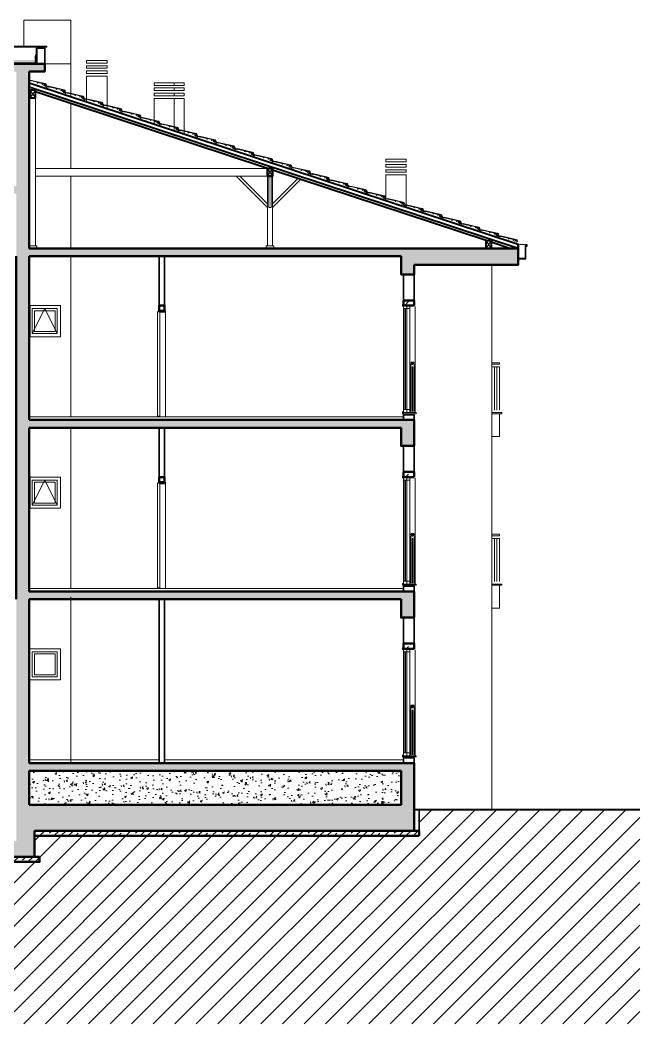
# Model space of a CAD drawing. Header units: millimetres. Extents: x 1811019 to 3717122, y -501178 to -243171.
# Drawn here: x 1817091 to 1817478, y -244316 to -243689 of the extents above; entities that cross this region are included whole.
import ezdxf

# ---------------------------------------------------------------- set-up
doc = ezdxf.new("R2010")
doc.units = ezdxf.units.MM
doc.linetypes.add('su yalıtım', pattern=[30, 12, -18])
for name, color, linetype, lineweight in [('a_ba', 6, 'Continuous', 50), ('a_doğrama', 251, 'Continuous', 20), ('a_duvar', 255, 'Continuous', 35), ('a_görünüş', 32, 'Continuous', 25), ('a_görünüş_ince', 8, 'Continuous', 20), ('a_görünüş_kalın', 20, 'Continuous', 40), ('a_hatch_ba', 252, 'Continuous', 13), ('a_hatch_misc', 251, 'Continuous', 15), ('a_kaplama', 40, 'Continuous', 15), ('a_not_misc', 144, 'Continuous', 5), ('a_yalıtım_su', 7, 'su yalıtım', 13)]:
    doc.layers.add(name, color=color, linetype=linetype, lineweight=lineweight)
pattern_1 = [(45, (-39397.419, 4749.355), (-4.49012806, 4.49012806), []), (45, (-39392.929, 4749.355), (-4.49012806, 4.49012806), [3.175, -1.5875])]

# ---------------------------------------------------------------- blocks, each defined once
blk = doc.blocks.new('kesit_2_c_blok')
at = {"layer": 'a_ba', "ltscale": 100}
for p, q in [((-490, 220), (-490, 210)), ((-480, 220), (-480, 210))]:
    blk.add_line(p, q, dxfattribs=at)
at = {"layer": 'a_ba'}
for p, q in [((-1390, 0), (-2080, 0)), ((-965, 0), (-1097.5, 0)), ((0, 0), (-740, 0)), ((-1415, -15), (-2055, -15)), ((-965, -15), (-1097.5, -15)), ((-25, -15), (-740, -15))]:
    blk.add_line(p, q, dxfattribs=at)
for points in [[(-765, -15), (-765, 315)], [(-740, 0), (-740, 315)], [(-2055, -15), (-2055, -50), (-2080, -50), (-2080, 0)], [(-1390, 0), (-1390, -50), (-1415, -50), (-1415, -15)], [(-965, -15), (-965, 0)], [(0, 0), (0, -50), (-25, -50), (-25, -15)]]:
    blk.add_lwpolyline(points, dxfattribs=at)
for points in [[(-2080, 220), (-2060, 220), (-2060, 230), (-2080, 230)], [(0, 220), (-20, 220), (-20, 230), (0, 230)]]:
    blk.add_lwpolyline(points, close=True, dxfattribs=at)
at = {"layer": 'a_ba', "ltscale": 100}
for points in [[(-490, 220), (-480, 220)], [(-490, 210), (-480, 210)]]:
    blk.add_lwpolyline(points, dxfattribs=at)
at = {"layer": 'a_doğrama', "linetype": 'Continuous'}
for p, q in [((-493, 7), (-493, 208.1)), ((-493, 208.1), (-488.5, 208.1)), ((-492, 210), (-492, 208.1)), ((-488.5, 7), (-488.5, 208.1)), ((-493, 7), (-488.5, 7))]:
    blk.add_line(p, q, dxfattribs=at)
at = {"layer": 'a_doğrama'}
for points in [[(-2066, 214), (-2072, 214), (-2072, 220), (-2066, 220)], [(-2060, 214), (-2066, 214), (-2066, 220), (-2060, 220)], [(-2059, 218), (-2060, 218), (-2060, 222), (-2058, 222), (-2058, 219)], [(-1475, 160), (-1417, 160), (-1417, 220), (-1475, 220)], [(-1469, 166), (-1421, 166), (-1421, 214), (-1469, 214)], [(-738, 160), (-680, 160), (-680, 220), (-738, 220)], [(-734, 166), (-686, 166), (-686, 214), (-734, 214)], [(-21, 218), (-20, 218), (-20, 222), (-22, 222), (-22, 219)], [(-20, 214), (-14, 214), (-14, 220), (-20, 220)], [(-14, 214), (-8, 214), (-8, 220), (-14, 220)], [(-1465, 170), (-1425, 170), (-1425, 210), (-1465, 210)], [(-730, 170), (-690, 170), (-690, 210), (-730, 210)], [(-2066, 14), (-2072, 14), (-2072, 20), (-2066, 20)], [(-2060, 14), (-2066, 14), (-2066, 20), (-2060, 20)], [(-20, 14), (-14, 14), (-14, 20), (-20, 20)], [(-14, 14), (-8, 14), (-8, 20), (-14, 20)], [(-2059, 16), (-2060, 16), (-2060, 12), (-2058, 12), (-2058, 15)], [(-21, 16), (-20, 16), (-20, 12), (-22, 12), (-22, 15)]]:
    blk.add_lwpolyline(points, close=True, dxfattribs=at)
for points in [[(-2063.5, 214), (-2063.5, 20)], [(-2062.5, 214), (-2062.5, 20)], [(-17.5, 214), (-17.5, 20)], [(-16.5, 214), (-16.5, 20)], [(-2077.5, 102), (-2077.5, 16)], [(-2077.5, 102), (-2076.5, 102)], [(-2076.5, 102), (-2076.5, 16)], [(-3.5, 102), (-3.5, 16)], [(-3.5, 102), (-2.5, 102)], [(-2.5, 102), (-2.5, 16)]]:
    blk.add_lwpolyline(points, dxfattribs=at)
at = {"layer": 'a_doğrama', "linetype": 'Continuous'}
for points in [[(-492, 210), (-490, 210)], [(-480, 210), (-478, 210), (-478, 207), (-488.5, 207)]]:
    blk.add_lwpolyline(points, dxfattribs=at)
at = {"layer": 'a_duvar'}
for p, q in [((-20, 220), (0, 220)), ((-2060, 10), (-2080, 10)), ((-20, 10), (0, 10))]:
    blk.add_line(p, q, dxfattribs=at)
for points in [[(-1650, 0), (-1650, 315)], [(-1640, 0), (-1640, 315)], [(-975, 0), (-975, 315)], [(-965, 0), (-965, 315)], [(-490, 220), (-490, 315)], [(-480, 220), (-480, 315)], [(-2080, 230), (-2080, 280)], [(-2060, 230), (-2060, 280)], [(-1415, 0), (-1415, 280)], [(-1395, 0), (-1395, 280)], [(-20, 230), (-20, 280)], [(0, 230), (0, 280)], [(-2080, 10), (-2080, 0)], [(-2060, 10), (-2060, 0)], [(-20, 10), (-20, 0)], [(0, 10), (0, 0)]]:
    blk.add_lwpolyline(points, dxfattribs=at)
at = {"layer": 'a_görünüş_ince'}
for p, q in [((-2230, 110), (-2245, 110)), ((-2230, 107), (-2245, 107)), ((149.5, 110), (164.5, 110)), ((149.5, 107), (164.5, 107)), ((-2230, 12), (-2249, 12)), ((-2230, 14), (-2248.5, 14)), ((149.5, 14), (168, 14)), ((149.5, 12), (168.5, 12))]:
    blk.add_line(p, q, dxfattribs=at)
for points in [[(-1495, 6), (-1495, 313)], [(-660, 6), (-660, 313)], [(-2230, -50), (-2230, 296)], [(149.5, -50), (149.5, 296)], [(-2082, 218), (-2082, 14)], [(-2072, 214), (-2072, 20)], [(-2066, 214), (-2066, 20)], [(-2060, 214), (-2060, 20)], [(-20, 214), (-20, 20)], [(-14, 214), (-14, 20)], [(-8, 214), (-8, 20)], [(2, 218), (2, 14)], [(-478, 207), (-478, 6)], [(-2245, 107), (-2245, 110)], [(-2245, 19), (-2245, 102)], [(-2245, 102), (-2230, 102)], [(-2240, 19), (-2240, 102)], [(-2235, 19), (-2235, 102)], [(-2080, 16), (-2080, 107)], [(-2074, 16), (-2074, 107)], [(-6, 16), (-6, 107)], [(0, 16), (0, 107)], [(164.5, 102), (149.5, 102)], [(154.5, 19), (154.5, 102)], [(159.5, 19), (159.5, 102)], [(164.5, 107), (164.5, 110)], [(164.5, 19), (164.5, 102)], [(-2248.5, 14), (-2249, 13.5)], [(-2249, 12), (-2249, 13.5)], [(-2245, -32), (-2245, 12)], [(164.5, -32), (164.5, 12)], [(168, 14), (168.5, 13.5)], [(168.5, 12), (168.5, 13.5)], [(-2230, -32), (-2245, -32)], [(149.5, -32), (164.5, -32)]]:
    blk.add_lwpolyline(points, dxfattribs=at)
at = {"layer": 'a_görünüş_kalın'}
for p, q in [((-2074, 110), (-2080, 110)), ((-2077.5, 109), (-2080, 109)), ((-2074, 109), (-2076.5, 109)), ((0, 110), (-6, 110)), ((-3.5, 109), (-6, 109)), ((0, 109), (-2.5, 109))]:
    blk.add_line(p, q, dxfattribs=at)
for points in [[(-2080, 109), (-2080, 110)], [(-2076.5, 107), (-2077.5, 107), (-2077.5, 109)], [(-2076.5, 107), (-2076.5, 109)], [(-2074, 109), (-2074, 110)], [(-6, 109), (-6, 110)], [(-2.5, 107), (-3.5, 107), (-3.5, 109)], [(-2.5, 107), (-2.5, 109)], [(0, 109), (0, 110)]]:
    blk.add_lwpolyline(points, dxfattribs=at)
at = {"layer": 'a_kaplama'}
for p, q in [((-2060, 12), (-2084, 12)), ((-2060, 14), (-2083.5, 14)), ((-20, 14), (3.5, 14)), ((-20, 12), (4, 12))]:
    blk.add_line(p, q, dxfattribs=at)
for points in [[(-2083.5, 14), (-2084, 13.5)], [(-2084, 12), (-2084, 13.5)], [(-2060, 12), (-2060, 14)], [(-20, 12), (-20, 14)], [(3.5, 14), (4, 13.5)], [(4, 12), (4, 13.5)]]:
    blk.add_lwpolyline(points, dxfattribs=at)
at = {"layer": 'a_not_misc'}
for points in [[(-1421, 166), (-1445, 214), (-1469, 166)], [(-686, 166), (-710, 214), (-734, 166)]]:
    blk.add_lwpolyline(points, dxfattribs=at)

msp = doc.modelspace()

# ---------------------------------------------------------------- hatches: boundary and pattern name
at = {"layer": 'a_hatch_ba'}
h = msp.add_hatch(dxfattribs=at)
h.set_pattern_fill('ANSI33', color=256)
h.set_pattern_definition(pattern_1)
h.paths.add_polyline_path([(1817336.78, -244195.25), (1817336.78, -244153), (1817096.28, -244153), (1817096.28, -244050.63), (1817328.66, -244050.63), (1817328.66, -244062), (1817336.78, -244062), (1817336.78, -244045.75), (1817096.28, -244045.75), (1817096.28, -243943.38), (1817328.66, -243943.38), (1817328.66, -243954.75), (1817336.78, -243954.75), (1817336.78, -243938.5), (1817096.28, -243938.5), (1817096.28, -243836.13), (1817328.66, -243836.13), (1817328.66, -243847.5), (1817336.78, -243847.5), (1817336.78, -243841.65), (1817401.78, -243841.65), (1817401.78, -243831.25), (1817336.78, -243831.25), (1817096.28, -243831.25), (1817096.28, -243720.75), (1817106.03, -243720.75), (1817106.03, -243715.88), (1817019.91, -243715.88), (1817019.91, -243720.75), (1817088.16, -243720.75), (1817088.16, -243792.25), (1817019.91, -243792.25), (1817019.91, -243797.13), (1817088.16, -243797.13), (1817088.16, -243836.13), (1817088.16, -243943.38), (1817088.16, -244050.63), (1817088.16, -244153), (1817088.16, -244201.75), (1817023.16, -244201.75), (1817023.16, -244153), (1817016.66, -244153), (1816980.09, -244153), (1816980.09, -244147.36), (1816971.32, -244147.36), (1816971.32, -244141.71), (1816962.54, -244141.71), (1816962.54, -244136.07), (1816953.77, -244136.07), (1816953.77, -244130.42), (1816944.99, -244130.42), (1816944.99, -244124.78), (1816935.14, -244124.78), (1816935.14, -244119.13), (1816925.2, -244119.13), (1816925.2, -244113.49), (1816915.02, -244113.49), (1816915.02, -244107.84), (1816901.39, -244107.84), (1816901.39, -244102.2), (1816883.41, -244102.2), (1816883.41, -244106.3), (1816901.39, -244112.03), (1816915.02, -244117.76), (1816925.2, -244123.49), (1816935.14, -244129.22), (1816944.99, -244134.96), (1816953.77, -244140.69), (1816962.54, -244146.42), (1816980.09, -244157.88), (1817016.66, -244157.88), (1817016.66, -244179), (1816885.03, -244179), (1816885.03, -244153), (1816660.78, -244153), (1816660.78, -244195.25), (1817013.41, -244195.25), (1817013.41, -244211.5), (1817099.53, -244211.5), (1817099.53, -244195.25)])
h.paths.add_polyline_path([(1817096.28, -244179), (1817096.28, -244157.88), (1817328.66, -244157.88), (1817328.66, -244179)], flags=16)
h.paths.add_polyline_path([(1816876.91, -244179), (1816668.91, -244179), (1816668.91, -244157.88), (1816876.91, -244157.88)], flags=16)
h = msp.add_hatch(dxfattribs=at)
h.set_pattern_fill('ANSI33', color=256)
h.set_pattern_definition(pattern_1)
h.paths.add_polyline_path([(1817180.78, -243867), (1817177.53, -243867), (1817177.53, -243870.25), (1817180.78, -243870.25)])
h = msp.add_hatch(dxfattribs=at)
h.set_pattern_fill('ANSI33', color=256)
h.set_pattern_definition(pattern_1)
h.paths.add_polyline_path([(1817336.78, -243863.75), (1817330.28, -243863.75), (1817330.28, -243867), (1817336.78, -243867)])
h = msp.add_hatch(dxfattribs=at)
h.set_pattern_fill('ANSI33', color=256)
h.set_pattern_definition(pattern_1)
h.paths.add_polyline_path([(1817180.78, -243974.25), (1817177.53, -243974.25), (1817177.53, -243977.5), (1817180.78, -243977.5)])
h = msp.add_hatch(dxfattribs=at)
h.set_pattern_fill('ANSI33', color=256)
h.set_pattern_definition(pattern_1)
h.paths.add_polyline_path([(1817336.78, -243971), (1817330.28, -243971), (1817330.28, -243974.25), (1817336.78, -243974.25)])
h = msp.add_hatch(dxfattribs=at)
h.set_pattern_fill('ANSI33', color=256)
h.set_pattern_definition(pattern_1)
h.paths.add_polyline_path([(1817336.78, -244078.25), (1817330.28, -244078.25), (1817330.28, -244081.5), (1817336.78, -244081.5)])
h = msp.add_hatch(dxfattribs=at)
h.set_pattern_fill('ANSI33', color=256)
h.set_pattern_definition(pattern_1)
h.paths.add_polyline_path([(1817340.03, -244195.25), (1817099.53, -244195.25), (1817099.53, -244198.5), (1817340.03, -244198.5)])
h = msp.add_hatch(dxfattribs=at)
h.set_pattern_fill('ANSI33', color=256)
h.set_pattern_definition(pattern_1)
h.paths.add_polyline_path([(1817102.78, -244211.5), (1817010.16, -244211.5), (1817010.16, -244214.75), (1817102.78, -244214.75)])
at = {"layer": 'a_hatch_misc'}
h = msp.add_hatch(dxfattribs=at)
h.set_pattern_fill('HEX', color=256, scale=0.065)
h.set_pattern_definition([(0, (-2173804.54072, -4576422.67576), (0, 0.357452547872), [0.206375324685, -0.41275064937]), (120, (-2173804.54072, -4576422.67576), (-0.309562987105, -0.178726273936), [0.206375324685, -0.41275064937]), (60, (-2173804.33435, -4576422.67576), (-0.309562987105, 0.178726273936), [0.206375324685, -0.41275064937])])
h.paths.add_polyline_path([(1817019.91, -243713.6), (1817019.91, -243715.24), (1817101.32, -243715.24), (1817101.32, -243713.6)])
h.paths.add_polyline_path([(1816993.91, -243715.24), (1816993.91, -243713.6), (1816872.03, -243713.6), (1816872.03, -243715.24)])
h = msp.add_hatch(dxfattribs=at)
h.set_pattern_fill('AR-CONC', color=256, scale=0.065)
h.set_pattern_definition([(50, (1175978.555, -164502.733), (11.84202212, -1.03604219), [1.23825195, -13.62077143]), (355, (1175978.555, -164502.733), (-2.290826, 12.41871448), [0.99060156, -10.89665511]), (100.4514447, (1175979.542, -164502.819), (9.55119609, 11.38267178), [1.05235223, -11.5758841]), (46.1842, (1175978.555, -164499.431), (17.62016538, -2.7327556), [1.8573779, -20.43115714]), (96.6355576, (1175980.023, -164499.659), (15.431293, 16.0827234), [1.578529, -17.36384185]), (351.1841512, (1175978.555, -164499.431), (15.431293, 16.0827234), [1.4859002, -16.3449083]), (21, (1175980.206, -164500.256), (9.85495094, -6.64724834), [1.23825195, -13.62077143]), (326, (1175980.206, -164500.256), (4.01713816, 11.97223663), [0.99060156, -10.89661714]), (71.451445, (1175981.027, -164500.81), (13.87208908, 5.32498836), [1.05235223, -11.57586416]), (37.5, (1175978.555, -164502.733), (0.200759527, 5.496086174), [0, -10.764536936, 0, -11.0617174, 0, -10.93789221]), (7.5, (1175978.555, -164502.733), (4.343284896, 6.51174761), [0, -6.30682992, 0, -10.516886546, 0, -4.16878156]), (327.5, (1175974.873, -164502.733), (8.813402552, -0.372368945), [0, -4.12750649, 0, -12.87782026, 0, -17.087876884]), (317.5, (1175973.222, -164502.733), (9.62841194, 1.65272452), [0, -5.36575844, 0, -8.55219345, 0, -12.13486909])])
h.paths.add_polyline_path([(1817096.28, -244157.88), (1817096.28, -244179), (1817328.66, -244179), (1817328.66, -244157.88)])
h = msp.add_hatch(dxfattribs=at)
h.set_pattern_fill('ANSI31', color=256, scale=3)
h.set_pattern_definition([(45, (-39397.419, 4749.355), (-6.73519209, 6.73519209), [])])
edge = h.paths.add_edge_path()
edge.add_line((1816497.15, -244182.25), (1816497.15, -244316.02))
edge.add_line((1816497.15, -244316.02), (1817477.93, -244316.02))
edge.add_line((1817477.93, -244315.89), (1817477.93, -244182.25))
edge.add_line((1817477.93, -244182.25), (1817340.03, -244182.25))
edge.add_line((1817340.03, -244182.25), (1817340.03, -244198.5))
edge.add_line((1817340.03, -244198.5), (1817099.53, -244198.5))
edge.add_line((1817099.53, -244198.5), (1817099.53, -244211.5))
edge.add_line((1817099.53, -244211.5), (1817102.78, -244211.5))
edge.add_line((1817102.78, -244211.5), (1817102.78, -244214.75))
edge.add_line((1817102.78, -244214.75), (1817010.16, -244214.75))
edge.add_line((1817010.16, -244214.75), (1817010.16, -244211.5))
edge.add_line((1817010.16, -244211.5), (1817013.41, -244211.5))
edge.add_line((1817013.41, -244211.5), (1817013.41, -244198.5))
edge.add_line((1817013.41, -244198.5), (1816657.53, -244198.5))
edge.add_line((1816657.53, -244198.5), (1816657.53, -244182.25))
edge.add_line((1816657.53, -244182.25), (1816497.15, -244182.25))

# ---------------------------------------------------------------- linework, layer by layer
at = {"layer": 'a_ba'}
for p, q in [((1817096.28, -244153), (1817336.78, -244153)), ((1817096.28, -244157.88), (1817328.66, -244157.88)), ((1817096.28, -244157.88), (1817096.28, -244179)), ((1817328.66, -244157.88), (1817328.66, -244179)), ((1817336.78, -244153), (1817336.78, -244195.25)), ((1817096.28, -244179), (1817328.66, -244179)), ((1817099.53, -244195.25), (1817340.03, -244195.25)), ((1817099.53, -244195.25), (1817099.53, -244211.5)), ((1817099.53, -244198.5), (1817340.03, -244198.5)), ((1817013.41, -244211.5), (1817099.53, -244211.5))]:
    msp.add_line(p, q, dxfattribs=at)
for points in [[(1817106.03, -243715.88), (1817019.91, -243715.88)], [(1817106.03, -243720.75), (1817106.03, -243715.88)], [(1817096.28, -243831.25), (1817096.28, -243720.75)], [(1817106.03, -243720.75), (1817096.28, -243720.75)], [(1817096.28, -243831.25), (1817336.78, -243831.25)], [(1817336.78, -243831.25), (1817401.78, -243831.25), (1817401.78, -243841.65), (1817336.78, -243841.65)], [(1817096.28, -243836.13), (1817328.66, -243836.13)], [(1817336.78, -243841.65), (1817336.78, -243847.5), (1817328.66, -243847.5), (1817328.66, -243836.13)], [(1817096.28, -244153), (1817096.28, -244050.63)], [(1817340.03, -244195.25), (1817340.03, -244198.5)]]:
    msp.add_lwpolyline(points, dxfattribs=at)
for points in [[(1817336.78, -244081.5), (1817330.28, -244081.5), (1817330.28, -244078.25), (1817336.78, -244078.25)], [(1817102.78, -244211.5), (1817102.78, -244214.75), (1817010.16, -244214.75), (1817010.16, -244211.5)]]:
    msp.add_lwpolyline(points, close=True, dxfattribs=at)
at = {"layer": 'a_doğrama'}
for points in [[(1817096.28, -244101), (1817115.78, -244101), (1817115.78, -244081.5), (1817096.28, -244081.5)], [(1817329.96, -244082.15), (1817330.28, -244082.15), (1817330.28, -244080.85), (1817329.63, -244080.85), (1817329.63, -244081.83)], [(1817330.28, -244083.45), (1817332.23, -244083.45), (1817332.23, -244081.5), (1817330.28, -244081.5)], [(1817332.23, -244083.45), (1817334.18, -244083.45), (1817334.18, -244081.5), (1817332.23, -244081.5)], [(1817098.23, -244099.05), (1817113.83, -244099.05), (1817113.83, -244083.45), (1817098.23, -244083.45)], [(1817099.53, -244097.75), (1817112.53, -244097.75), (1817112.53, -244084.75), (1817099.53, -244084.75)], [(1817329.96, -244147.8), (1817330.28, -244147.8), (1817330.28, -244149.1), (1817329.63, -244149.1), (1817329.63, -244148.13)], [(1817330.28, -244148.45), (1817332.23, -244148.45), (1817332.23, -244146.5), (1817330.28, -244146.5)], [(1817332.23, -244148.45), (1817334.18, -244148.45), (1817334.18, -244146.5), (1817332.23, -244146.5)]]:
    msp.add_lwpolyline(points, close=True, dxfattribs=at)
for points in [[(1817331.09, -244083.45), (1817331.09, -244146.5)], [(1817331.42, -244083.45), (1817331.42, -244146.5)], [(1817335.64, -244119.85), (1817335.64, -244147.8)], [(1817335.64, -244119.85), (1817335.97, -244119.85)], [(1817335.97, -244119.85), (1817335.97, -244147.8)]]:
    msp.add_lwpolyline(points, dxfattribs=at)
at = {"layer": 'a_duvar'}
for p, q in [((1817177.53, -244153), (1817177.53, -244050.63)), ((1817180.78, -244153), (1817180.78, -244050.63)), ((1817330.28, -244081.5), (1817336.78, -244081.5)), ((1817330.28, -244149.75), (1817336.78, -244149.75))]:
    msp.add_line(p, q, dxfattribs=at)
for points in [[(1817106.03, -243715.88), (1817106.03, -243706.13), (1817101.16, -243706.13), (1817101.16, -243715.88)], [(1817330.28, -244078.25), (1817330.28, -244062)], [(1817336.78, -244078.25), (1817336.78, -244062)], [(1817330.28, -244149.75), (1817330.28, -244153)], [(1817336.78, -244149.75), (1817336.78, -244153)]]:
    msp.add_lwpolyline(points, dxfattribs=at)
msp.add_lwpolyline([(1817340.03, -244195.25), (1817340.03, -244182.25), (1817336.78, -244182.25), (1817336.78, -244195.25)], close=True, dxfattribs=at)
at = {"layer": 'a_görünüş'}
for points in [[(1817401.78, -243828.86), (1817401.78, -243837.75), (1817406.66, -243837.75), (1817406.66, -243829.18)], [(1817401.78, -243828.86), (1817402.11, -243828.86)], [(1817402.11, -243828.86), (1817402.11, -243837.43), (1817406.33, -243837.43), (1817406.33, -243828.86)], [(1817406.33, -243828.86), (1817407.31, -243828.86)], [(1817407.31, -243828.86), (1817407.31, -243830.16), (1817406.98, -243830.16), (1817406.98, -243829.18), (1817406.66, -243829.18)]]:
    msp.add_lwpolyline(points, dxfattribs=at)
at = {"layer": 'a_görünüş_ince'}
for p, q in [((1817093.03, -243688.58), (1817093.03, -243704.83)), ((1817122.28, -243688.58), (1817122.28, -243715.88)), ((1817132.03, -243723.59), (1817132.03, -243739.84)), ((1817145.03, -243723.59), (1817145.03, -243744.13)), ((1817174.28, -243737.53), (1817174.28, -243753.78)), ((1817186.96, -243737.53), (1817186.96, -243757.96)), ((1817193.13, -243737.53), (1817193.13, -243760)), ((1817319.23, -243785.36), (1817319.23, -243801.61)), ((1817331.91, -243785.36), (1817331.91, -243805.8)), ((1817385.38, -244182.25), (1817385.38, -244044.13)), ((1817122.28, -244049), (1817122.28, -244153))]:
    msp.add_line(p, q, dxfattribs=at)
at = {"layer": 'a_görünüş_ince', "lineweight": 20}
for p, q in [((1817096.93, -243737.24), (1817100.18, -243732.36)), ((1817100.18, -243737.24), (1817096.93, -243732.36)), ((1817245.14, -243786.14), (1817248.39, -243781.27)), ((1817248.39, -243786.14), (1817245.14, -243781.27)), ((1817245.14, -243786.14), (1817248.39, -243781.27)), ((1817248.39, -243786.14), (1817245.14, -243781.27)), ((1817248.39, -243786.14), (1817245.14, -243781.27)), ((1817245.14, -243786.14), (1817248.39, -243781.27)), ((1817245.14, -243805.64), (1817225.64, -243786.14)), ((1817227.94, -243786.14), (1817245.14, -243803.35)), ((1817245.14, -243823.6), (1817245.14, -243786.14)), ((1817245.95, -243805.64), (1817245.95, -243786.14)), ((1817247.58, -243786.14), (1817247.58, -243805.64)), ((1817248.39, -243823.6), (1817248.39, -243786.14)), ((1817264.18, -243787.55), (1817248.39, -243803.35)), ((1817248.39, -243805.64), (1817265.91, -243788.12)), ((1817247.58, -243805.64), (1817245.95, -243805.64)), ((1817096.28, -243829.63), (1817100.99, -243829.63)), ((1817100.99, -243831.25), (1817096.28, -243831.25)), ((1817100.99, -243829.63), (1817100.99, -243831.25)), ((1817244.33, -243829.63), (1817249.2, -243829.63)), ((1817244.33, -243829.63), (1817244.33, -243831.25)), ((1817244.33, -243829.63), (1817249.2, -243829.63)), ((1817244.33, -243829.63), (1817244.33, -243831.25)), ((1817249.2, -243829.63), (1817244.33, -243829.63)), ((1817244.33, -243829.63), (1817244.33, -243831.25)), ((1817244.33, -243831.25), (1817249.04, -243831.25)), ((1817249.2, -243831.25), (1817244.49, -243831.25)), ((1817249.2, -243831.25), (1817244.49, -243831.25)), ((1817249.2, -243829.63), (1817249.2, -243831.25)), ((1817249.2, -243829.63), (1817249.2, -243831.25)), ((1817249.2, -243829.63), (1817249.2, -243831.25)), ((1817381.82, -243831.25), (1817385.07, -243826.38)), ((1817385.07, -243831.25), (1817381.82, -243826.38))]:
    msp.add_line(p, q, dxfattribs=at)
at = {"layer": 'a_görünüş_ince'}
for points in [[(1817122.28, -243688.58), (1817093.03, -243688.58)], [(1816873.33, -243704.83), (1817099.86, -243704.83)], [(1816873.33, -243705.48), (1817099.86, -243705.48)], [(1817106.68, -243715.88), (1817122.28, -243715.88)], [(1817122.28, -243736.62), (1817122.28, -243715.88)], [(1817132.03, -243723.59), (1817145.03, -243723.59)], [(1817187.27, -243729.4), (1817193.13, -243729.4), (1817193.13, -243727.78), (1817187.27, -243727.78), (1817187.27, -243727.8)], [(1817187.27, -243732.65), (1817193.13, -243732.65), (1817193.13, -243731.03), (1817187.27, -243731.03)], [(1817174.28, -243737.53), (1817186.96, -243737.53)], [(1817187.27, -243735.9), (1817193.13, -243735.9), (1817193.13, -243734.28), (1817187.27, -243734.28)], [(1817187.27, -243737.53), (1817193.13, -243737.53)], [(1817122.28, -243781.27), (1817122.28, -243740.73)], [(1817122.28, -243831.25), (1817122.28, -243786.14)], [(1817319.23, -243785.36), (1817331.91, -243785.36)], [(1817405.78, -243828.86), (1817402.63, -243828.86)], [(1817337.43, -244082.15), (1817337.43, -244148.45)], [(1817330.28, -244083.45), (1817330.28, -244146.5)], [(1817332.23, -244083.45), (1817332.23, -244146.5)], [(1817334.18, -244083.45), (1817334.18, -244146.5)], [(1817334.83, -244147.8), (1817334.83, -244118.23)], [(1817336.78, -244147.8), (1817336.78, -244118.23)]]:
    msp.add_lwpolyline(points, dxfattribs=at)
for points in [[(1817145.03, -243713.84), (1817132.03, -243713.84), (1817132.03, -243715.46), (1817145.03, -243715.46)], [(1817145.03, -243717.09), (1817132.03, -243717.09), (1817132.03, -243718.71), (1817145.03, -243718.71)], [(1817145.03, -243720.34), (1817132.03, -243720.34), (1817132.03, -243721.96), (1817145.03, -243721.96)], [(1817186.96, -243727.78), (1817174.28, -243727.78), (1817174.28, -243729.4), (1817186.96, -243729.4)], [(1817186.96, -243731.03), (1817174.28, -243731.03), (1817174.28, -243732.65), (1817186.96, -243732.65)], [(1817186.96, -243734.28), (1817174.28, -243734.28), (1817174.28, -243735.9), (1817186.96, -243735.9)], [(1817331.91, -243775.61), (1817319.23, -243775.61), (1817319.23, -243777.24), (1817331.91, -243777.24)], [(1817331.91, -243778.86), (1817319.23, -243778.86), (1817319.23, -243780.49), (1817331.91, -243780.49)], [(1817331.91, -243782.11), (1817319.23, -243782.11), (1817319.23, -243783.74), (1817331.91, -243783.74)]]:
    msp.add_lwpolyline(points, close=True, dxfattribs=at)
at = {"layer": 'a_görünüş_ince', "flags": 128}
for points in [[(1817096.93, -243726.1), (1817106.34, -243728.29, -0.414214), (1817107.07, -243729.46), (1817107, -243729.77), (1817106.68, -243729.7), (1817106.72, -243729.54, 0.414214), (1817106.11, -243728.57), (1817106.05, -243728.55), (1817105.73, -243729.48), (1817105.41, -243729.4), (1817105.54, -243728.43), (1817104.84, -243728.27), (1817104.65, -243728.81), (1817104.34, -243728.74), (1817104.65, -243728.81)], [(1817116.11, -243732.64), (1817116.18, -243732.07), (1817113.61, -243731.47), (1817113.45, -243731.89), (1817113.13, -243731.82), (1817113.17, -243731.37), (1817108.54, -243730.3), (1817108.35, -243730.42), (1817107.5, -243730.22), (1817107.21, -243730.99), (1817106.9, -243730.92), (1817106.98, -243730.1), (1817105.97, -243729.87), (1817106.08, -243729.39), (1817106.56, -243729.5), (1817106.52, -243729.66), (1817107.15, -243729.81), (1817107.19, -243729.65), (1817107.51, -243729.72), (1817107.47, -243729.88), (1817108.42, -243730.1), (1817108.46, -243729.94), (1817118.11, -243732.18, -0.414214), (1817118.84, -243733.35), (1817118.77, -243733.67), (1817118.45, -243733.6), (1817118.49, -243733.44, 0.414214), (1817117.88, -243732.46), (1817117.82, -243732.45), (1817117.5, -243733.38), (1817117.19, -243733.3), (1817117.31, -243732.33), (1817116.61, -243732.17), (1817116.43, -243732.71), (1817116.11, -243732.64), (1817116.43, -243732.71)], [(1817127.88, -243736.53), (1817127.95, -243735.97), (1817125.38, -243735.37), (1817125.22, -243735.79), (1817124.9, -243735.72), (1817124.95, -243735.27), (1817120.32, -243734.2), (1817120.12, -243734.32), (1817119.27, -243734.12), (1817118.99, -243734.89), (1817118.67, -243734.81), (1817118.76, -243734), (1817117.75, -243733.77), (1817117.86, -243733.29), (1817118.33, -243733.4), (1817118.29, -243733.56), (1817118.93, -243733.71), (1817118.96, -243733.55), (1817119.28, -243733.62), (1817119.24, -243733.78), (1817120.19, -243734), (1817120.23, -243733.84), (1817129.89, -243736.08, -0.414214), (1817130.62, -243737.25), (1817130.54, -243737.57), (1817130.23, -243737.5), (1817130.26, -243737.34, 0.414214), (1817129.66, -243736.36), (1817129.6, -243736.35), (1817129.28, -243737.27), (1817128.96, -243737.2), (1817129.08, -243736.23), (1817128.39, -243736.07), (1817128.2, -243736.61), (1817127.88, -243736.53), (1817128.2, -243736.61)], [(1817139.66, -243740.43), (1817139.73, -243739.87), (1817137.15, -243739.27), (1817136.99, -243739.69), (1817136.68, -243739.61), (1817136.72, -243739.17), (1817132.09, -243738.09), (1817131.89, -243738.22), (1817131.04, -243738.02), (1817130.76, -243738.79), (1817130.44, -243738.71), (1817130.53, -243737.9), (1817129.52, -243737.66), (1817129.63, -243737.19), (1817130.1, -243737.3), (1817130.07, -243737.46), (1817130.7, -243737.6), (1817130.74, -243737.45), (1817131.05, -243737.52), (1817131.02, -243737.68), (1817131.97, -243737.9), (1817132, -243737.74), (1817141.66, -243739.98, -0.414214), (1817142.39, -243741.15), (1817142.32, -243741.47), (1817142, -243741.39), (1817142.04, -243741.24, 0.414214), (1817141.43, -243740.26), (1817141.37, -243740.25), (1817141.05, -243741.17), (1817140.73, -243741.1), (1817140.86, -243740.13), (1817140.16, -243739.97), (1817139.97, -243740.51), (1817139.66, -243740.43), (1817139.97, -243740.51)], [(1817151.43, -243744.33), (1817151.5, -243743.76), (1817148.93, -243743.17), (1817148.77, -243743.59), (1817148.45, -243743.51), (1817148.49, -243743.07), (1817143.86, -243741.99), (1817143.67, -243742.11), (1817142.82, -243741.92), (1817142.53, -243742.68), (1817142.22, -243742.61), (1817142.3, -243741.8), (1817141.29, -243741.56), (1817141.4, -243741.09), (1817141.88, -243741.2), (1817141.84, -243741.36), (1817142.47, -243741.5), (1817142.51, -243741.34), (1817142.83, -243741.42), (1817142.79, -243741.58), (1817143.74, -243741.8), (1817143.78, -243741.64), (1817153.43, -243743.88, -0.414214), (1817154.16, -243745.05), (1817154.09, -243745.37), (1817153.77, -243745.29), (1817153.81, -243745.13, 0.414214), (1817153.2, -243744.16), (1817153.14, -243744.14), (1817152.82, -243745.07), (1817152.51, -243745), (1817152.63, -243744.03), (1817151.93, -243743.86), (1817151.75, -243744.4), (1817151.43, -243744.33), (1817151.75, -243744.4)], [(1817163.2, -243748.23), (1817163.27, -243747.66), (1817160.7, -243747.07), (1817160.54, -243747.48), (1817160.22, -243747.41), (1817160.27, -243746.96), (1817155.64, -243745.89), (1817155.44, -243746.01), (1817154.59, -243745.81), (1817154.31, -243746.58), (1817153.99, -243746.51), (1817154.08, -243745.7), (1817153.07, -243745.46), (1817153.18, -243744.99), (1817153.65, -243745.1), (1817153.61, -243745.25), (1817154.25, -243745.4), (1817154.28, -243745.24), (1817154.6, -243745.32), (1817154.56, -243745.47), (1817155.51, -243745.7), (1817155.55, -243745.54), (1817165.21, -243747.78, -0.414214), (1817165.94, -243748.95), (1817165.86, -243749.26), (1817165.55, -243749.19), (1817165.58, -243749.03, 0.414214), (1817164.98, -243748.06), (1817164.92, -243748.04), (1817164.6, -243748.97), (1817164.28, -243748.9), (1817164.4, -243747.92), (1817163.71, -243747.76), (1817163.52, -243748.3), (1817163.2, -243748.23), (1817163.52, -243748.3)], [(1817174.98, -243752.13), (1817175.05, -243751.56), (1817172.47, -243750.96), (1817172.31, -243751.38), (1817172, -243751.31), (1817172.04, -243750.86), (1817167.41, -243749.79), (1817167.21, -243749.91), (1817166.36, -243749.71), (1817166.08, -243750.48), (1817165.76, -243750.41), (1817165.85, -243749.59), (1817164.84, -243749.36), (1817164.95, -243748.88), (1817165.42, -243748.99), (1817165.39, -243749.15), (1817166.02, -243749.3), (1817166.06, -243749.14), (1817166.37, -243749.21), (1817166.34, -243749.37), (1817167.29, -243749.59), (1817167.32, -243749.44), (1817176.98, -243751.68, -0.414214), (1817177.71, -243752.85), (1817177.64, -243753.16), (1817177.32, -243753.09), (1817177.36, -243752.93, 0.414214), (1817176.75, -243751.96), (1817176.69, -243751.94), (1817176.37, -243752.87), (1817176.05, -243752.79), (1817176.18, -243751.82), (1817175.48, -243751.66), (1817175.29, -243752.2), (1817174.98, -243752.13), (1817175.29, -243752.2)], [(1817186.75, -243756.03), (1817186.82, -243755.46), (1817184.25, -243754.86), (1817184.09, -243755.28), (1817183.77, -243755.21), (1817183.81, -243754.76), (1817179.18, -243753.69), (1817178.99, -243753.81), (1817178.14, -243753.61), (1817177.85, -243754.38), (1817177.54, -243754.31), (1817177.62, -243753.49), (1817176.61, -243753.26), (1817176.72, -243752.78), (1817177.2, -243752.89), (1817177.16, -243753.05), (1817177.79, -243753.2), (1817177.83, -243753.04), (1817178.15, -243753.11), (1817178.11, -243753.27), (1817179.06, -243753.49), (1817179.1, -243753.33), (1817188.75, -243755.57, -0.414214), (1817189.48, -243756.74), (1817189.41, -243757.06), (1817189.09, -243756.99), (1817189.13, -243756.83, 0.414214), (1817188.52, -243755.85), (1817188.46, -243755.84), (1817188.14, -243756.77), (1817187.83, -243756.69), (1817187.95, -243755.72), (1817187.25, -243755.56), (1817187.07, -243756.1), (1817186.75, -243756.03), (1817187.07, -243756.1)], [(1817198.52, -243759.92), (1817198.59, -243759.36), (1817196.02, -243758.76), (1817195.86, -243759.18), (1817195.54, -243759.11), (1817195.59, -243758.66), (1817190.96, -243757.59), (1817190.76, -243757.71), (1817189.91, -243757.51), (1817189.63, -243758.28), (1817189.31, -243758.2), (1817189.4, -243757.39), (1817188.39, -243757.16), (1817188.5, -243756.68), (1817188.97, -243756.79), (1817188.94, -243756.95), (1817189.57, -243757.1), (1817189.6, -243756.94), (1817189.92, -243757.01), (1817189.88, -243757.17), (1817190.83, -243757.39), (1817190.87, -243757.23), (1817200.53, -243759.47, -0.414214), (1817201.26, -243760.64), (1817201.18, -243760.96), (1817200.87, -243760.89), (1817200.9, -243760.73, 0.414214), (1817200.3, -243759.75), (1817200.24, -243759.74), (1817199.92, -243760.66), (1817199.6, -243760.59), (1817199.72, -243759.62), (1817199.03, -243759.46), (1817198.84, -243760), (1817198.52, -243759.92), (1817198.84, -243760)], [(1817210.3, -243763.82), (1817210.37, -243763.26), (1817207.79, -243762.66), (1817207.63, -243763.08), (1817207.32, -243763), (1817207.36, -243762.56), (1817202.73, -243761.48), (1817202.53, -243761.61), (1817201.68, -243761.41), (1817201.4, -243762.18), (1817201.08, -243762.1), (1817201.17, -243761.29), (1817200.16, -243761.05), (1817200.27, -243760.58), (1817200.75, -243760.69), (1817200.71, -243760.85), (1817201.34, -243760.99), (1817201.38, -243760.84), (1817201.69, -243760.91), (1817201.66, -243761.07), (1817202.61, -243761.29), (1817202.64, -243761.13), (1817212.3, -243763.37, -0.414214), (1817213.03, -243764.54), (1817212.96, -243764.86), (1817212.64, -243764.78), (1817212.68, -243764.63, 0.414214), (1817212.07, -243763.65), (1817212.01, -243763.64), (1817211.69, -243764.56), (1817211.37, -243764.49), (1817211.5, -243763.52), (1817210.8, -243763.36), (1817210.61, -243763.9), (1817210.3, -243763.82), (1817210.61, -243763.9)], [(1817222.07, -243767.72), (1817222.14, -243767.15), (1817219.57, -243766.56), (1817219.41, -243766.98), (1817219.09, -243766.9), (1817219.13, -243766.46), (1817214.5, -243765.38), (1817214.31, -243765.5), (1817213.46, -243765.31), (1817213.17, -243766.07), (1817212.86, -243766), (1817212.94, -243765.19), (1817211.93, -243764.95), (1817212.04, -243764.48), (1817212.52, -243764.59), (1817212.48, -243764.75), (1817213.11, -243764.89), (1817213.15, -243764.73), (1817213.47, -243764.81), (1817213.43, -243764.97), (1817214.38, -243765.19), (1817214.42, -243765.03), (1817224.07, -243767.27, -0.414214), (1817224.8, -243768.44), (1817224.73, -243768.76), (1817224.41, -243768.68), (1817224.45, -243768.52, 0.414214), (1817223.84, -243767.55), (1817223.78, -243767.53), (1817223.46, -243768.46), (1817223.15, -243768.39), (1817223.27, -243767.42), (1817222.58, -243767.25), (1817222.39, -243767.79), (1817222.07, -243767.72), (1817222.39, -243767.79)], [(1817233.84, -243771.62), (1817233.91, -243771.05), (1817231.34, -243770.46), (1817231.18, -243770.87), (1817230.86, -243770.8), (1817230.91, -243770.35), (1817226.28, -243769.28), (1817226.08, -243769.4), (1817225.23, -243769.2), (1817224.95, -243769.97), (1817224.63, -243769.9), (1817224.72, -243769.09), (1817223.71, -243768.85), (1817223.82, -243768.38), (1817224.29, -243768.49), (1817224.26, -243768.64), (1817224.89, -243768.79), (1817224.93, -243768.63), (1817225.24, -243768.71), (1817225.2, -243768.86), (1817226.15, -243769.09), (1817226.19, -243768.93), (1817235.85, -243771.17, -0.414214), (1817236.58, -243772.34), (1817236.5, -243772.65), (1817236.19, -243772.58), (1817236.22, -243772.42, 0.414214), (1817235.62, -243771.45), (1817235.56, -243771.43), (1817235.24, -243772.36), (1817234.92, -243772.29), (1817235.04, -243771.31), (1817234.35, -243771.15), (1817234.16, -243771.69), (1817233.84, -243771.62), (1817234.16, -243771.69)], [(1817245.62, -243775.52), (1817245.69, -243774.95), (1817243.11, -243774.35), (1817242.95, -243774.77), (1817242.64, -243774.7), (1817242.68, -243774.25), (1817238.05, -243773.18), (1817237.85, -243773.3), (1817237, -243773.1), (1817236.72, -243773.87), (1817236.4, -243773.8), (1817236.49, -243772.98), (1817235.48, -243772.75), (1817235.59, -243772.27), (1817236.07, -243772.38), (1817236.03, -243772.54), (1817236.66, -243772.69), (1817236.7, -243772.53), (1817237.01, -243772.6), (1817236.98, -243772.76), (1817237.93, -243772.98), (1817237.96, -243772.83), (1817247.62, -243775.07, -0.414214), (1817248.35, -243776.24), (1817248.28, -243776.55), (1817247.96, -243776.48), (1817248, -243776.32, 0.414214), (1817247.39, -243775.35), (1817247.33, -243775.33), (1817247.01, -243776.26), (1817246.69, -243776.18), (1817246.82, -243775.21), (1817246.12, -243775.05), (1817245.93, -243775.59), (1817245.62, -243775.52), (1817245.93, -243775.59)], [(1817257.39, -243779.42), (1817257.46, -243778.85), (1817254.89, -243778.25), (1817254.73, -243778.67), (1817254.41, -243778.6), (1817254.45, -243778.15), (1817249.82, -243777.08), (1817249.63, -243777.2), (1817248.78, -243777), (1817248.49, -243777.77), (1817248.18, -243777.7), (1817248.26, -243776.88), (1817247.25, -243776.65), (1817247.36, -243776.17), (1817247.84, -243776.28), (1817247.8, -243776.44), (1817248.44, -243776.59), (1817248.47, -243776.43), (1817248.79, -243776.5), (1817248.75, -243776.66), (1817249.7, -243776.88), (1817249.74, -243776.72), (1817259.39, -243778.96, -0.414214), (1817260.12, -243780.13), (1817260.05, -243780.45), (1817259.73, -243780.38), (1817259.77, -243780.22, 0.414214), (1817259.16, -243779.24), (1817259.1, -243779.23), (1817258.78, -243780.16), (1817258.47, -243780.08), (1817258.59, -243779.11), (1817257.9, -243778.95), (1817257.71, -243779.49), (1817257.39, -243779.42), (1817257.71, -243779.49)], [(1817269.16, -243783.31), (1817269.23, -243782.75), (1817266.66, -243782.15), (1817266.5, -243782.57), (1817266.18, -243782.5), (1817266.23, -243782.05), (1817261.6, -243780.98), (1817261.4, -243781.1), (1817260.55, -243780.9), (1817260.27, -243781.67), (1817259.95, -243781.59), (1817260.04, -243780.78), (1817259.03, -243780.55), (1817259.14, -243780.07), (1817259.61, -243780.18), (1817259.58, -243780.34), (1817260.21, -243780.49), (1817260.25, -243780.33), (1817260.56, -243780.4), (1817260.53, -243780.56), (1817261.47, -243780.78), (1817261.51, -243780.62), (1817271.17, -243782.86, -0.414214), (1817271.9, -243784.03), (1817271.82, -243784.35), (1817271.51, -243784.28), (1817271.54, -243784.12, 0.414214), (1817270.94, -243783.14), (1817270.88, -243783.13), (1817270.56, -243784.05), (1817270.24, -243783.98), (1817270.36, -243783.01), (1817269.67, -243782.85), (1817269.48, -243783.39), (1817269.16, -243783.31), (1817269.48, -243783.39)], [(1817280.94, -243787.21), (1817281.01, -243786.65), (1817278.43, -243786.05), (1817278.27, -243786.47), (1817277.96, -243786.39), (1817278, -243785.95), (1817273.37, -243784.87), (1817273.17, -243785), (1817272.32, -243784.8), (1817272.04, -243785.57), (1817271.72, -243785.49), (1817271.81, -243784.68), (1817270.8, -243784.44), (1817270.91, -243783.97), (1817271.39, -243784.08), (1817271.35, -243784.24), (1817271.98, -243784.38), (1817272.02, -243784.23), (1817272.34, -243784.3), (1817272.3, -243784.46), (1817273.25, -243784.68), (1817273.28, -243784.52), (1817282.94, -243786.76, -0.414214), (1817283.67, -243787.93), (1817283.6, -243788.25), (1817283.28, -243788.17), (1817283.32, -243788.02, 0.414214), (1817282.71, -243787.04), (1817282.65, -243787.03), (1817282.33, -243787.95), (1817282.01, -243787.88), (1817282.14, -243786.91), (1817281.44, -243786.75), (1817281.25, -243787.29), (1817280.94, -243787.21), (1817281.25, -243787.29)], [(1817292.71, -243791.11), (1817292.78, -243790.54), (1817290.21, -243789.95), (1817290.05, -243790.37), (1817289.73, -243790.29), (1817289.77, -243789.85), (1817285.14, -243788.77), (1817284.95, -243788.89), (1817284.1, -243788.7), (1817283.81, -243789.46), (1817283.5, -243789.39), (1817283.58, -243788.58), (1817282.57, -243788.34), (1817282.68, -243787.87), (1817283.16, -243787.98), (1817283.12, -243788.14), (1817283.76, -243788.28), (1817283.79, -243788.12), (1817284.11, -243788.2), (1817284.07, -243788.36), (1817285.02, -243788.58), (1817285.06, -243788.42), (1817294.71, -243790.66, -0.414214), (1817295.44, -243791.83), (1817295.37, -243792.15), (1817295.05, -243792.07), (1817295.09, -243791.91, 0.414214), (1817294.48, -243790.94), (1817294.42, -243790.92), (1817294.1, -243791.85), (1817293.79, -243791.78), (1817293.91, -243790.81), (1817293.22, -243790.64), (1817293.03, -243791.18), (1817292.71, -243791.11), (1817293.03, -243791.18)], [(1817304.48, -243795.01), (1817304.55, -243794.44), (1817301.98, -243793.84), (1817301.82, -243794.26), (1817301.5, -243794.19), (1817301.55, -243793.74), (1817296.92, -243792.67), (1817296.72, -243792.79), (1817295.87, -243792.59), (1817295.59, -243793.36), (1817295.27, -243793.29), (1817295.36, -243792.48), (1817294.35, -243792.24), (1817294.46, -243791.77), (1817294.93, -243791.88), (1817294.9, -243792.03), (1817295.53, -243792.18), (1817295.57, -243792.02), (1817295.88, -243792.1), (1817295.85, -243792.25), (1817296.79, -243792.48), (1817296.83, -243792.32), (1817306.49, -243794.56, -0.414214), (1817307.22, -243795.73), (1817307.14, -243796.04), (1817306.83, -243795.97), (1817306.86, -243795.81, 0.414214), (1817306.26, -243794.84), (1817306.2, -243794.82), (1817305.88, -243795.75), (1817305.56, -243795.68), (1817305.68, -243794.7), (1817304.99, -243794.54), (1817304.8, -243795.08), (1817304.48, -243795.01), (1817304.8, -243795.08)], [(1817316.26, -243798.91), (1817316.33, -243798.34), (1817313.75, -243797.74), (1817313.59, -243798.16), (1817313.28, -243798.09), (1817313.32, -243797.64), (1817308.69, -243796.57), (1817308.49, -243796.69), (1817307.64, -243796.49), (1817307.36, -243797.26), (1817307.04, -243797.19), (1817307.13, -243796.37), (1817306.12, -243796.14), (1817306.23, -243795.66), (1817306.71, -243795.77), (1817306.67, -243795.93), (1817307.3, -243796.08), (1817307.34, -243795.92), (1817307.66, -243795.99), (1817307.62, -243796.15), (1817308.57, -243796.37), (1817308.6, -243796.22), (1817318.26, -243798.46, -0.414214), (1817318.99, -243799.63), (1817318.92, -243799.94), (1817318.6, -243799.87), (1817318.64, -243799.71, 0.414214), (1817318.03, -243798.74), (1817317.97, -243798.72), (1817317.65, -243799.65), (1817317.33, -243799.57), (1817317.46, -243798.6), (1817316.76, -243798.44), (1817316.57, -243798.98), (1817316.26, -243798.91), (1817316.57, -243798.98)], [(1817328.03, -243802.81), (1817328.1, -243802.24), (1817325.53, -243801.64), (1817325.37, -243802.06), (1817325.05, -243801.99), (1817325.09, -243801.54), (1817320.46, -243800.47), (1817320.27, -243800.59), (1817319.42, -243800.39), (1817319.13, -243801.16), (1817318.82, -243801.09), (1817318.9, -243800.27), (1817317.89, -243800.04), (1817318, -243799.56), (1817318.48, -243799.67), (1817318.44, -243799.83), (1817319.08, -243799.98), (1817319.11, -243799.82), (1817319.43, -243799.89), (1817319.39, -243800.05), (1817320.34, -243800.27), (1817320.38, -243800.11), (1817330.03, -243802.35, -0.414214), (1817330.76, -243803.52), (1817330.69, -243803.84), (1817330.37, -243803.77), (1817330.41, -243803.61, 0.414214), (1817329.8, -243802.63), (1817329.74, -243802.62), (1817329.42, -243803.55), (1817329.11, -243803.47), (1817329.23, -243802.5), (1817328.54, -243802.34), (1817328.35, -243802.88), (1817328.03, -243802.81), (1817328.35, -243802.88)], [(1817339.8, -243806.7), (1817339.87, -243806.14), (1817337.3, -243805.54), (1817337.14, -243805.96), (1817336.83, -243805.89), (1817336.87, -243805.44), (1817332.24, -243804.37), (1817332.04, -243804.49), (1817331.19, -243804.29), (1817330.91, -243805.06), (1817330.59, -243804.98), (1817330.68, -243804.17), (1817329.67, -243803.94), (1817329.78, -243803.46), (1817330.25, -243803.57), (1817330.22, -243803.73), (1817330.85, -243803.88), (1817330.89, -243803.72), (1817331.2, -243803.79), (1817331.17, -243803.95), (1817332.12, -243804.17), (1817332.15, -243804.01), (1817341.81, -243806.25, -0.414214), (1817342.54, -243807.42), (1817342.46, -243807.74), (1817342.15, -243807.67), (1817342.18, -243807.51, 0.414214), (1817341.58, -243806.53), (1817341.52, -243806.52), (1817341.2, -243807.44), (1817340.88, -243807.37), (1817341, -243806.4), (1817340.31, -243806.24), (1817340.12, -243806.78), (1817339.8, -243806.7), (1817340.12, -243806.78)], [(1817351.58, -243810.6), (1817351.65, -243810.04), (1817349.07, -243809.44), (1817348.91, -243809.86), (1817348.6, -243809.78), (1817348.64, -243809.34), (1817344.01, -243808.26), (1817343.81, -243808.39), (1817342.96, -243808.19), (1817342.68, -243808.96), (1817342.36, -243808.88), (1817342.45, -243808.07), (1817341.44, -243807.83), (1817341.55, -243807.36), (1817342.03, -243807.47), (1817341.99, -243807.63), (1817342.62, -243807.77), (1817342.66, -243807.62), (1817342.98, -243807.69), (1817342.94, -243807.85), (1817343.89, -243808.07), (1817343.93, -243807.91), (1817353.58, -243810.15, -0.414214), (1817354.31, -243811.32), (1817354.24, -243811.64), (1817353.92, -243811.56), (1817353.96, -243811.41, 0.414214), (1817353.35, -243810.43), (1817353.29, -243810.42), (1817352.97, -243811.34), (1817352.65, -243811.27), (1817352.78, -243810.3), (1817352.08, -243810.14), (1817351.89, -243810.68), (1817351.58, -243810.6), (1817351.89, -243810.68)], [(1817363.35, -243814.5), (1817363.42, -243813.93), (1817360.85, -243813.34), (1817360.69, -243813.76), (1817360.37, -243813.68), (1817360.41, -243813.24), (1817355.78, -243812.16), (1817355.59, -243812.28), (1817354.74, -243812.09), (1817354.45, -243812.85), (1817354.14, -243812.78), (1817354.22, -243811.97), (1817353.21, -243811.73), (1817353.32, -243811.26), (1817353.8, -243811.37), (1817353.76, -243811.53), (1817354.4, -243811.67), (1817354.43, -243811.51), (1817354.75, -243811.59), (1817354.71, -243811.75), (1817355.66, -243811.97), (1817355.7, -243811.81), (1817365.35, -243814.05, -0.414214), (1817366.08, -243815.22), (1817366.01, -243815.54), (1817365.69, -243815.46), (1817365.73, -243815.3, 0.414214), (1817365.12, -243814.33), (1817365.06, -243814.31), (1817364.74, -243815.24), (1817364.43, -243815.17), (1817364.55, -243814.2), (1817363.86, -243814.03), (1817363.67, -243814.57), (1817363.35, -243814.5), (1817363.67, -243814.57)], [(1817375.12, -243818.4), (1817375.19, -243817.83), (1817372.62, -243817.23), (1817372.46, -243817.65), (1817372.15, -243817.58), (1817372.19, -243817.13), (1817367.56, -243816.06), (1817367.36, -243816.18), (1817366.51, -243815.98), (1817366.23, -243816.75), (1817365.91, -243816.68), (1817366, -243815.87), (1817364.99, -243815.63), (1817365.1, -243815.16), (1817365.57, -243815.27), (1817365.54, -243815.42), (1817366.17, -243815.57), (1817366.21, -243815.41), (1817366.52, -243815.49), (1817366.49, -243815.64), (1817367.44, -243815.87), (1817367.47, -243815.71), (1817377.13, -243817.95, -0.414214), (1817377.86, -243819.12), (1817377.78, -243819.43), (1817377.47, -243819.36), (1817377.5, -243819.2, 0.414214), (1817376.9, -243818.23), (1817376.84, -243818.21), (1817376.52, -243819.14), (1817376.2, -243819.07), (1817376.32, -243818.09), (1817375.63, -243817.93), (1817375.44, -243818.47), (1817375.12, -243818.4), (1817375.44, -243818.47)], [(1817386.9, -243822.3), (1817386.97, -243821.73), (1817384.39, -243821.13), (1817384.24, -243821.55), (1817383.92, -243821.48), (1817383.96, -243821.03), (1817379.33, -243819.96), (1817379.14, -243820.08), (1817378.28, -243819.88), (1817378, -243820.65), (1817377.69, -243820.58), (1817377.77, -243819.76), (1817376.76, -243819.53), (1817376.87, -243819.05), (1817377.35, -243819.16), (1817377.31, -243819.32), (1817377.94, -243819.47), (1817377.98, -243819.31), (1817378.3, -243819.38), (1817378.26, -243819.54), (1817379.21, -243819.76), (1817379.25, -243819.61), (1817388.9, -243821.85, -0.414214), (1817389.63, -243823.02), (1817389.56, -243823.33), (1817389.24, -243823.26), (1817389.28, -243823.1, 0.414214), (1817388.67, -243822.12), (1817388.61, -243822.11), (1817388.29, -243823.04), (1817387.97, -243822.96), (1817388.1, -243821.99), (1817387.4, -243821.83), (1817387.21, -243822.37), (1817386.9, -243822.3), (1817387.21, -243822.37)], [(1817398.67, -243826.2), (1817398.74, -243825.63), (1817396.17, -243825.03), (1817396.01, -243825.45), (1817395.69, -243825.38), (1817395.73, -243824.93), (1817391.1, -243823.86), (1817390.91, -243823.98), (1817390.06, -243823.78), (1817389.78, -243824.55), (1817389.46, -243824.48), (1817389.54, -243823.66), (1817388.53, -243823.43), (1817388.64, -243822.95), (1817389.12, -243823.06), (1817389.08, -243823.22), (1817389.72, -243823.37), (1817389.75, -243823.21), (1817390.07, -243823.28), (1817390.03, -243823.44), (1817390.98, -243823.66), (1817391.02, -243823.5), (1817400.67, -243825.74, -0.414214), (1817401.4, -243826.91), (1817401.33, -243827.23), (1817401.01, -243827.16), (1817401.05, -243827, 0.414214), (1817400.44, -243826.02), (1817400.38, -243826.01), (1817400.06, -243826.94), (1817399.75, -243826.86), (1817399.87, -243825.89), (1817399.18, -243825.73), (1817398.99, -243826.27), (1817398.67, -243826.2), (1817398.99, -243826.27)]]:
    msp.add_lwpolyline(points, format="xyb", dxfattribs=at)
msp.add_lwpolyline([(1817104.34, -243728.74), (1817104.41, -243728.17), (1817101.83, -243727.57), (1817101.67, -243727.99), (1817101.36, -243727.92), (1817101.4, -243727.47), (1817096.93, -243726.44)], dxfattribs=at)
at = {"layer": 'a_görünüş_ince', "lineweight": 20}
for points in [[(1817100.18, -243737.24), (1817100.18, -243829.63)], [(1817245.14, -243781.27), (1817100.18, -243781.27)], [(1817223.68, -243781.27), (1817248.39, -243781.27)], [(1817245.14, -243786.14), (1817100.18, -243786.14)], [(1817223.68, -243786.14), (1817248.39, -243786.14)], [(1817245.14, -243786.14), (1817245.14, -243829.63)], [(1817245.14, -243786.14), (1817245.14, -243829.63)], [(1817245.14, -243786.14), (1817245.14, -243829.63)], [(1817248.39, -243786.14), (1817248.39, -243829.63)], [(1817248.39, -243786.14), (1817248.39, -243829.63)], [(1817248.39, -243786.14), (1817248.39, -243829.63)]]:
    msp.add_lwpolyline(points, dxfattribs=at)
at = {"layer": 'a_görünüş_kalın'}
for p, q in [((1817336.78, -244117.25), (1817334.83, -244117.25)), ((1817335.64, -244117.58), (1817334.83, -244117.58)), ((1817336.78, -244117.58), (1817335.97, -244117.58)), ((1817477.93, -244182.25), (1817336.78, -244182.25))]:
    msp.add_line(p, q, dxfattribs=at)
for points in [[(1817100.83, -243706.13), (1817100.83, -243709.7), (1817100.18, -243711.63), (1817100.18, -243715.39)], [(1817401.78, -243828.86), (1817096.93, -243728.25)], [(1817401.78, -243831.25), (1817096.93, -243730.65)], [(1817096.93, -243732.36), (1817096.28, -243732.15)], [(1817245.14, -243781.27), (1817100.18, -243733.43)], [(1817381.82, -243826.38), (1817248.39, -243782.34)], [(1817396.6, -243831.25), (1817385.07, -243827.45)], [(1817401.78, -243831.25), (1817401.78, -243828.86)], [(1817334.83, -244117.58), (1817334.83, -244117.25)], [(1817335.97, -244118.23), (1817335.64, -244118.23), (1817335.64, -244117.58)], [(1817335.97, -244118.23), (1817335.97, -244117.58)], [(1817336.78, -244117.58), (1817336.78, -244117.25)]]:
    msp.add_lwpolyline(points, dxfattribs=at)
for points in [[(1817100.18, -243732.36), (1817096.93, -243732.36), (1817096.93, -243737.24), (1817100.18, -243737.24)], [(1817245.14, -243781.27), (1817248.39, -243781.27), (1817248.39, -243786.14), (1817245.14, -243786.14)], [(1817245.14, -243781.27), (1817248.39, -243781.27), (1817248.39, -243786.14), (1817245.14, -243786.14)], [(1817248.39, -243781.27), (1817245.14, -243781.27), (1817245.14, -243786.14), (1817248.39, -243786.14)], [(1817381.82, -243826.38), (1817385.07, -243826.38), (1817385.07, -243831.25), (1817381.82, -243831.25)]]:
    msp.add_lwpolyline(points, close=True, dxfattribs=at)
at = {"layer": 'a_kaplama'}
for p, q in [((1817330.28, -244148.45), (1817337.92, -244148.45)), ((1817330.28, -244149.1), (1817338.08, -244149.1))]:
    msp.add_line(p, q, dxfattribs=at)
for points in [[(1817100.02, -243704.83), (1817099.86, -243704.99)], [(1817099.86, -243705.48), (1817099.86, -243704.99)], [(1817099.86, -243705.48), (1817107.33, -243705.48)], [(1817100.02, -243704.83), (1817107.17, -243704.83)], [(1817107.17, -243704.83), (1817107.33, -243704.99)], [(1817107.33, -243705.48), (1817107.33, -243704.99)], [(1817100.99, -243713.6), (1817100.99, -243715.24), (1817019.91, -243715.24)], [(1817330.28, -243936.55), (1817096.28, -243936.55)], [(1817096.28, -244043.8), (1817330.28, -244043.8)], [(1817177.53, -244151.05), (1817096.28, -244151.05)], [(1817330.28, -244151.05), (1817180.78, -244151.05)], [(1817330.28, -244149.1), (1817330.28, -244148.45)], [(1817337.92, -244148.45), (1817338.08, -244148.61)], [(1817338.08, -244149.1), (1817338.08, -244148.61)]]:
    msp.add_lwpolyline(points, dxfattribs=at)
at = {"layer": 'a_yalıtım_su', "ltscale": 0.5, "const_width": 0.325}
msp.add_lwpolyline([(1817100.99, -243713.11), (1817100.99, -243715.71), (1817019.91, -243715.71)], dxfattribs=at)
at = {"layer": 'a_yalıtım_su', "const_width": 0.325}
for points in [[(1817019.91, -243715.39), (1817100.99, -243715.39)], [(1816660.78, -244182.25), (1816660.78, -244195.25), (1817013.41, -244195.25), (1817013.41, -244211.5), (1817099.53, -244211.5), (1817099.53, -244195.25), (1817336.78, -244195.25), (1817336.78, -244182.25)]]:
    msp.add_lwpolyline(points, dxfattribs=at)

# ---------------------------------------------------------------- block references
at = {"layer": 'a_ba', "xscale": 0.3250005113151633, "yscale": 0.3250005113151633, "zscale": 0.3250005113151633}
for p in [(1817336.78, -243938.5), (1817336.78, -244045.75)]:
    msp.add_blockref('kesit_2_c_blok', p, dxfattribs=at)

doc.saveas('drawing.dxf')
